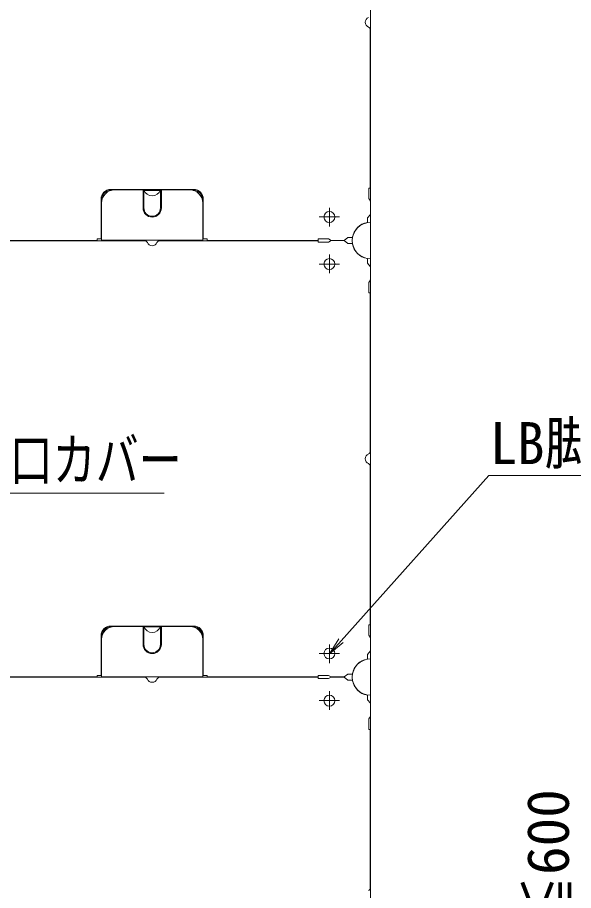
# Model space of a CAD drawing. Units: millimetres, scale not verified. Extents: x -600 to 600, y -416 to 415.
# Drawn here: x -163.5 to -68, y 145.4 to 295.4 of the extents above; entities that cross this region are included whole.
import ezdxf
from ezdxf.enums import TextEntityAlignment as Align

# ---------------------------------------------------------------- set-up
doc = ezdxf.new("R2010")
doc.units = ezdxf.units.MM
doc.header["$LTSCALE"] = 5
for name, color, linetype, lineweight in [('0-8_center', 5, 'Continuous', 9), ('0-A_0', 3, 'Continuous', 9), ('1-5_6文字', 2, 'Continuous', 9)]:
    doc.layers.add(name, color=color, linetype=linetype, lineweight=lineweight)
doc.styles.add('ＭＳ ゴシック', font='')
doc.styles.get('ＭＳ ゴシック').set_extended_font_data('MS Gothic')

# ---------------------------------------------------------------- blocks, each defined once
blk = doc.blocks.new('MLeader25')
at = {"layer": '1-5_6文字', "color": 1}
blk.add_line((-172.172, 213.654), (-138.31, 213.654), dxfattribs=at)
at = {"layer": '1-5_6文字'}
blk.add_line((-208.279, 186.557), (-205.906, 188.392), dxfattribs=at)
at = {"layer": '1-5_6文字', "color": 1}
blk.add_lwpolyline([(-205.906, 188.392), (-173.252, 213.654), (-172.172, 213.654)], dxfattribs=at)
at = {"layer": '1-5_6文字'}
blk.add_lwpolyline([(-205.6, 187.997), (-208.279, 186.557), (-206.212, 188.788)], dxfattribs=at)
at = {"layer": '1-5_6文字', "style": 'ＭＳ ゴシック', "width": 0.75}
blk.add_text('開口カバー', height=7.221, dxfattribs=at).set_placement((-172.262, 213.646), align=Align.BOTTOM_LEFT)
blk = doc.blocks.new('MLeader31')
at = {"layer": '1-5_6文字', "color": 1}
blk.add_line((-81.457, 216.681), (-36.227, 216.681), dxfattribs=at)
at = {"layer": '1-5_6文字'}
blk.add_line((-109.94, 186.091), (-107.938, 188.326), dxfattribs=at)
at = {"layer": '1-5_6文字', "color": 1}
blk.add_lwpolyline([(-107.938, 188.326), (-82.537, 216.681), (-81.457, 216.681)], dxfattribs=at)
at = {"layer": '1-5_6文字'}
blk.add_lwpolyline([(-107.565, 187.992), (-109.94, 186.091), (-108.31, 188.66)], dxfattribs=at)
at = {"layer": '1-5_6文字', "style": 'ＭＳ ゴシック', "width": 0.95}
blk.add_text('LB脚（M10）', height=7.221, dxfattribs=at).set_placement((-82.33, 216.493), align=Align.BOTTOM_LEFT)

msp = doc.modelspace()

# ---------------------------------------------------------------- linework, layer by layer
at = {"layer": '0-8_center'}
for p, q in [((-109.94, 259.487), (-109.94, 262.695)), ((-108.216, 261.126), (-111.683, 261.126)), ((-109.94, 254.665), (-109.94, 251.457)), ((-108.216, 253.026), (-111.683, 253.026)), ((-109.94, 184.487), (-109.94, 187.695)), ((-108.216, 186.126), (-111.683, 186.126)), ((-109.94, 179.665), (-109.94, 176.457)), ((-108.216, 178.026), (-111.683, 178.026))]:
    msp.add_line(p, q, dxfattribs=at)
at = {"layer": '0-A_0'}
for p, q in [((-102.89, 332.076), (-102.89, 84.576)), ((-102.92, 266.076), (-102.92, 293.254)), ((-146.84, 265.776), (-141.815, 265.776)), ((-141.965, 262.686), (-141.965, 265.626)), ((-141.815, 262.686), (-141.815, 265.626)), ((-138.965, 265.776), (-133.94, 265.776)), ((-138.965, 262.686), (-138.965, 265.626)), ((-138.815, 262.686), (-138.815, 265.626)), ((-103.16, 264.276), (-103.16, 266.076)), ((-102.92, 266.076), (-103.16, 266.076)), ((-141.965, 265.026), (-141.815, 265.026)), ((-141.965, 264.876), (-141.815, 264.876)), ((-138.965, 265.026), (-138.815, 265.026)), ((-138.965, 264.876), (-138.815, 264.876)), ((-102.905, 263.826), (-103.16, 264.276)), ((-149.09, 257.136), (-149.09, 263.526)), ((-131.69, 257.136), (-131.69, 263.526)), ((-102.905, 261.576), (-102.905, 263.826)), ((-103.415, 260.976), (-102.905, 261.576)), ((-103.415, 260.152), (-103.415, 260.976)), ((-168.89, 257.106), (-149.84, 257.106)), ((-168.89, 257.046), (-141.712, 257.046)), ((-149.84, 257.106), (-149.84, 257.346)), ((-149.09, 257.346), (-149.84, 257.346)), ((-149.09, 257.136), (-131.69, 257.136)), ((-111.89, 257.046), (-139.067, 257.046)), ((-131.69, 257.346), (-130.94, 257.346)), ((-130.94, 257.106), (-130.94, 257.346)), ((-130.94, 257.106), (-111.89, 257.106)), ((-111.89, 257.106), (-111.89, 257.346)), ((-110.09, 257.346), (-111.89, 257.346)), ((-111.89, 257.046), (-111.89, 256.806)), ((-110.09, 256.806), (-111.89, 256.806)), ((-109.64, 257.091), (-110.09, 257.346)), ((-109.64, 257.061), (-110.09, 256.806)), ((-107.39, 257.091), (-109.64, 257.091)), ((-107.39, 257.061), (-109.64, 257.061)), ((-106.79, 257.601), (-107.39, 257.091)), ((-106.79, 256.551), (-107.39, 257.061)), ((-105.965, 257.601), (-106.79, 257.601)), ((-105.965, 256.551), (-106.79, 256.551)), ((-103.16, 249.876), (-103.16, 248.076)), ((-102.92, 248.076), (-103.16, 248.076)), ((-102.92, 248.076), (-102.92, 220.899)), ((-102.92, 191.076), (-102.92, 218.254)), ((-146.84, 190.776), (-141.815, 190.776)), ((-141.965, 187.686), (-141.965, 190.626)), ((-141.815, 187.686), (-141.815, 190.626)), ((-138.965, 190.776), (-133.94, 190.776)), ((-138.965, 187.686), (-138.965, 190.626)), ((-138.815, 187.686), (-138.815, 190.626)), ((-102.92, 191.076), (-103.16, 191.076)), ((-141.965, 190.026), (-141.815, 190.026)), ((-141.965, 189.876), (-141.815, 189.876)), ((-138.965, 190.026), (-138.815, 190.026)), ((-138.965, 189.876), (-138.815, 189.876)), ((-149.09, 182.136), (-149.09, 188.526)), ((-131.69, 182.136), (-131.69, 188.526)), ((-168.89, 182.106), (-149.84, 182.106)), ((-168.89, 182.046), (-141.712, 182.046)), ((-149.84, 182.106), (-149.84, 182.346)), ((-149.09, 182.346), (-149.84, 182.346)), ((-149.09, 182.136), (-131.69, 182.136)), ((-111.89, 182.046), (-139.067, 182.046)), ((-131.69, 182.346), (-130.94, 182.346)), ((-130.94, 182.106), (-130.94, 182.346)), ((-130.94, 182.106), (-111.89, 182.106)), ((-111.89, 182.106), (-111.89, 182.346)), ((-110.09, 182.346), (-111.89, 182.346)), ((-111.89, 182.046), (-111.89, 181.806)), ((-110.09, 181.806), (-111.89, 181.806)), ((-109.64, 182.091), (-110.09, 182.346)), ((-109.64, 182.061), (-110.09, 181.806)), ((-107.39, 182.091), (-109.64, 182.091)), ((-107.39, 182.061), (-109.64, 182.061)), ((-106.79, 182.601), (-107.39, 182.091)), ((-106.79, 181.551), (-107.39, 182.061)), ((-105.965, 182.601), (-106.79, 182.601)), ((-105.965, 181.551), (-106.79, 181.551)), ((-102.905, 177.576), (-102.905, 175.326)), ((-102.905, 175.326), (-103.16, 174.876)), ((-103.16, 174.876), (-103.16, 173.076)), ((-102.92, 173.076), (-103.16, 173.076)), ((-102.92, 173.076), (-102.92, 145.899))]:
    msp.add_line(p, q, dxfattribs=at)
at = {"layer": '0-A_0', "color": 2}
for p, q in [((-147.515, 265.851), (-133.265, 265.851)), ((-147.515, 265.701), (-147.416, 265.701)), ((-141.788, 265.701), (-138.991, 265.701)), ((-133.265, 265.701), (-133.364, 265.701)), ((-149.165, 257.346), (-149.165, 264.201)), ((-149.015, 264.102), (-149.015, 264.201)), ((-131.765, 264.102), (-131.765, 264.201)), ((-131.615, 257.346), (-131.615, 264.201)), ((-147.515, 190.851), (-133.265, 190.851)), ((-147.515, 190.701), (-147.416, 190.701)), ((-141.788, 190.701), (-138.991, 190.701)), ((-133.265, 190.701), (-133.364, 190.701)), ((-149.165, 182.346), (-149.165, 189.201)), ((-149.015, 189.102), (-149.015, 189.201)), ((-131.765, 189.102), (-131.765, 189.201)), ((-131.615, 182.346), (-131.615, 189.201))]:
    msp.add_line(p, q, dxfattribs=at)
at = {"layer": '0-A_0'}
for points in [[(-103.415, 254.001), (-103.415, 253.176), (-102.905, 252.576), (-102.905, 250.326), (-103.16, 249.876)], [(-103.415, 185.152), (-103.415, 185.976), (-102.905, 186.576), (-102.905, 188.826), (-103.16, 189.276), (-103.16, 191.076)], [(-103.415, 179.001), (-103.415, 178.176), (-102.905, 177.576)]]:
    msp.add_lwpolyline(points, dxfattribs=at)
for centre in [(-109.94, 261.126), (-109.94, 253.026), (-109.94, 186.126), (-109.94, 178.026)]:
    msp.add_circle(centre, 0.938, dxfattribs=at)
for centre, radius, start, end in [((-102.89, 294.576), 0.9, 113.31796, 246.68204), ((-103.46, 293.254), 0.54, 0, 66.68204), ((-146.84, 263.526), 2.25, 90, 180), ((-141.89, 265.626), 0.075, 0, 180), ((-140.39, 266.245), 1.5, 198.19487, 341.80513), ((-138.89, 265.626), 0.075, 0, 180), ((-133.94, 263.526), 2.25, 0, 90), ((-140.39, 262.686), 1.575, 180, 0), ((-140.39, 262.686), 1.425, 180, 0), ((-102.89, 257.076), 3.12, 90, 270), ((-141.712, 256.506), 0.54, 23.31796, 90), ((-140.39, 257.076), 0.9, 203.31796, 336.68204), ((-139.067, 256.506), 0.54, 90, 156.68204), ((-103.46, 220.899), 0.54, 293.31796, 0), ((-102.89, 219.576), 0.9, 113.31796, 246.68204), ((-103.46, 218.254), 0.54, 0, 66.68204), ((-146.84, 188.526), 2.25, 90, 180), ((-141.89, 190.626), 0.075, 0, 180), ((-140.39, 191.245), 1.5, 198.19487, 341.80513), ((-138.89, 190.626), 0.075, 0, 180), ((-133.94, 188.526), 2.25, 0, 90), ((-140.39, 187.686), 1.575, 180, 0), ((-140.39, 187.686), 1.425, 180, 0), ((-102.89, 182.076), 3.12, 90, 270), ((-141.712, 181.506), 0.54, 23.31796, 90), ((-140.39, 182.076), 0.9, 203.31796, 336.68204), ((-139.067, 181.506), 0.54, 90, 156.68204), ((-103.46, 145.899), 0.54, 293.31796, 0)]:
    msp.add_arc(centre, radius, start, end, dxfattribs=at)
at = {"layer": '0-A_0', "color": 2}
for centre, radius, start, end in [((-147.515, 264.201), 1.65, 90, 180), ((-147.515, 264.201), 1.5, 90, 180), ((-133.265, 264.201), 1.65, 360, 90), ((-133.265, 264.201), 1.5, 360, 90), ((-102.89, 257.076), 3.15, 99.59407, 170.40593), ((-102.89, 257.076), 3.15, 189.59407, 260.40593), ((-147.515, 189.201), 1.65, 90, 180), ((-147.515, 189.201), 1.5, 90, 180), ((-133.265, 189.201), 1.65, 360, 90), ((-133.265, 189.201), 1.5, 360, 90), ((-102.89, 182.076), 3.15, 99.59407, 170.40593), ((-102.89, 182.076), 3.15, 189.59407, 260.40593)]:
    msp.add_arc(centre, radius, start, end, dxfattribs=at)

# ---------------------------------------------------------------- block references
at = {"layer": '1-5_6文字'}
for name in ['MLeader31', 'MLeader25']:
    msp.add_blockref(name, (0, 0), dxfattribs=at)

# ---------------------------------------------------------------- texts
at = {"layer": '0-A_0', "color": 2, "style": 'ＭＳ ゴシック'}
msp.add_text('100＜A≦600', height=7.221, rotation=90, dxfattribs=at).set_placement((-66.635, 108.752), align=Align.BOTTOM_LEFT)

doc.saveas('drawing.dxf')
